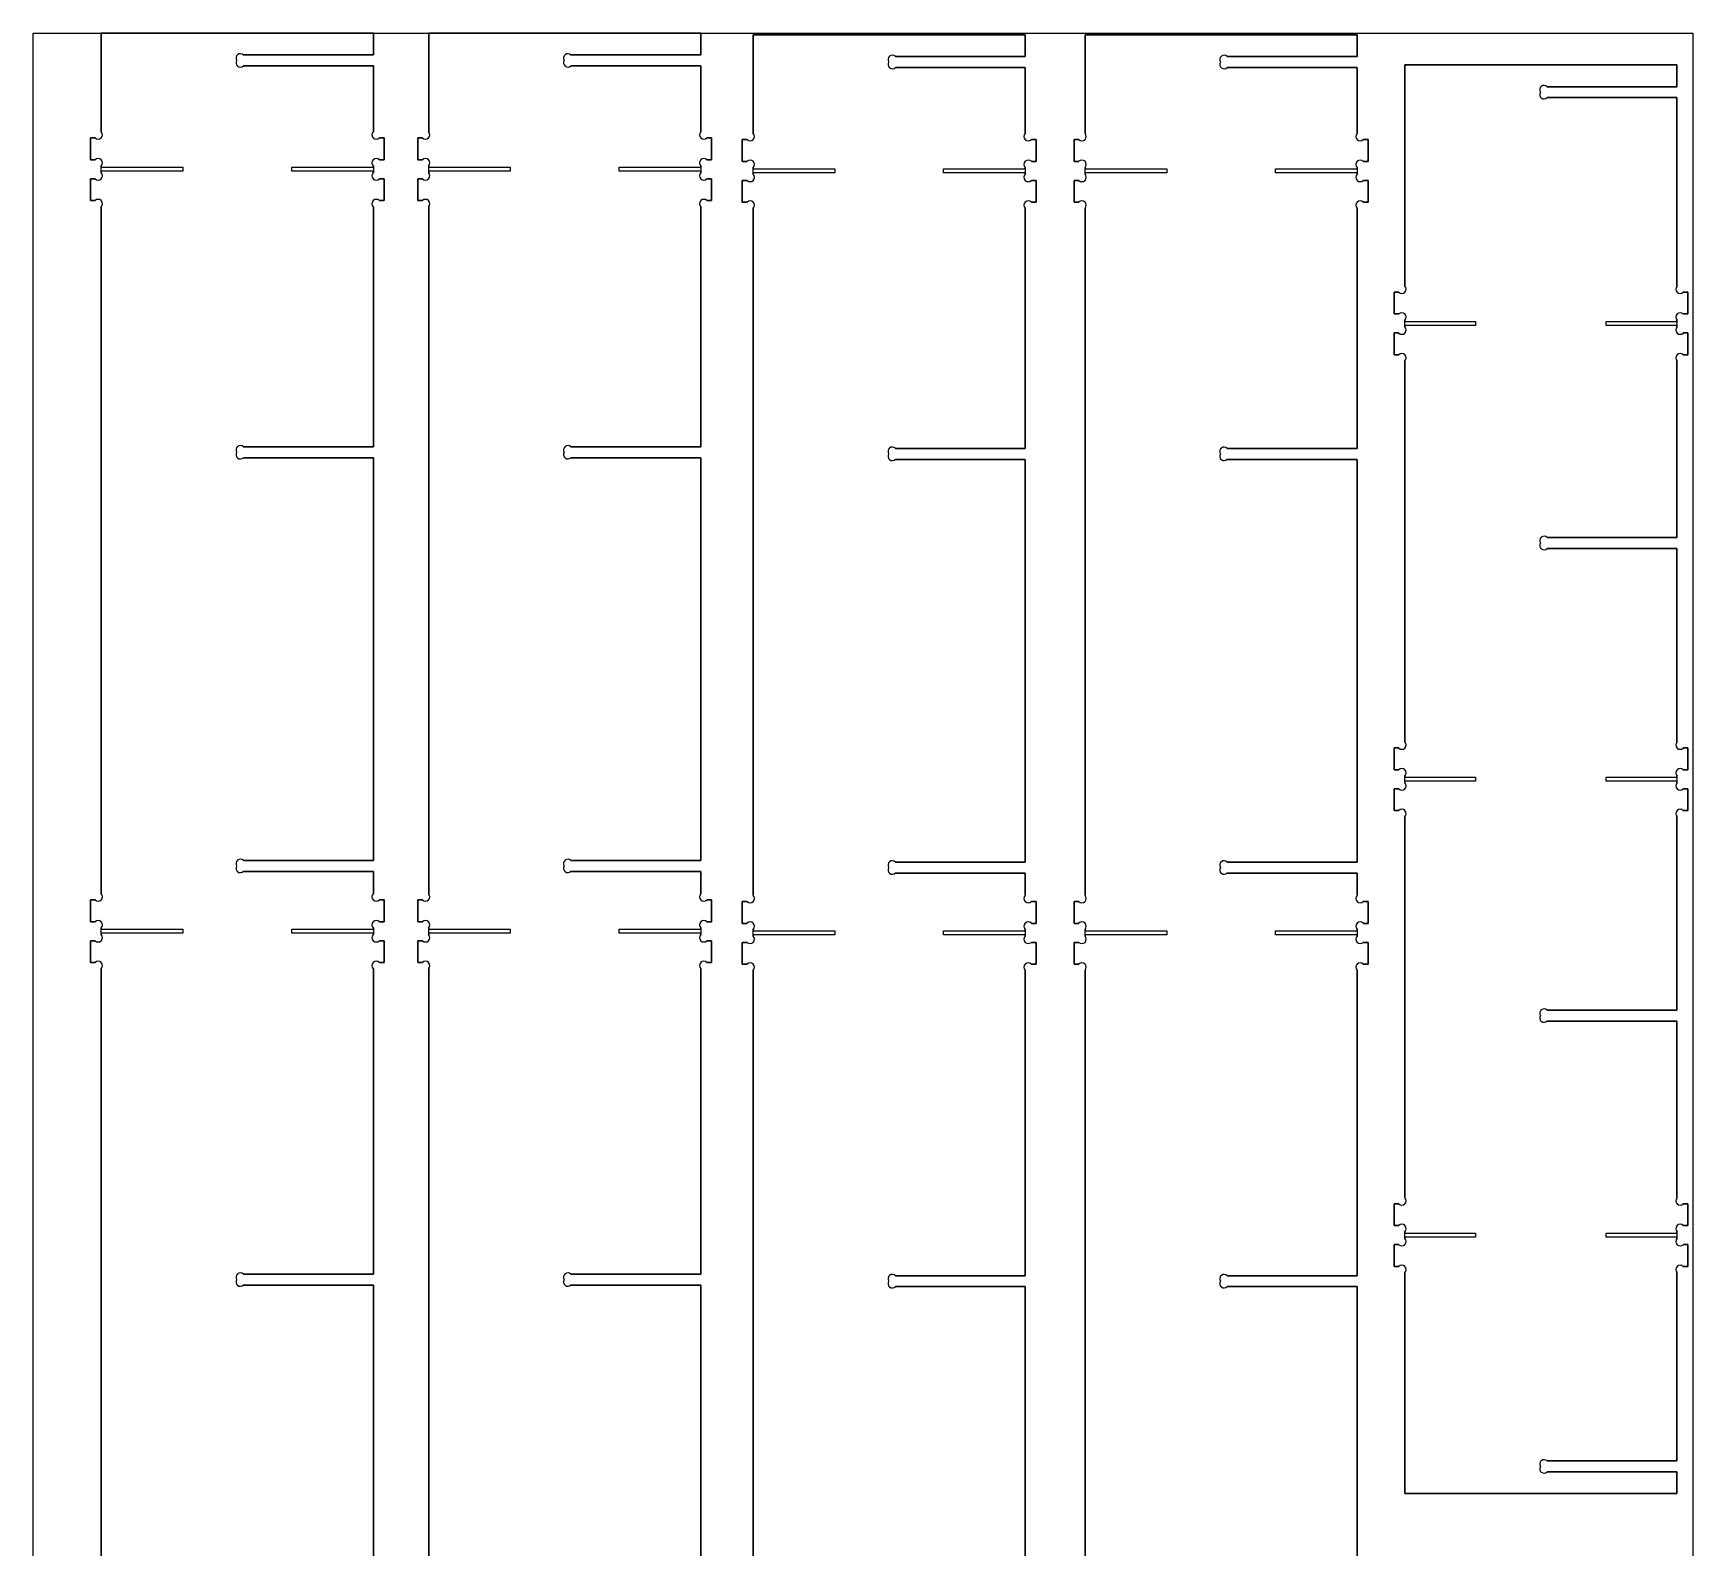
# Model space of a CAD drawing. Header units: millimetres. Extents: x -21 to 1199, y -10 to 2431.
# Drawn here: x -21 to 1199, y 1318 to 2431 of the extents above; entities that cross this region are included whole.
import ezdxf

# ---------------------------------------------------------------- set-up
doc = ezdxf.new("R2010")
doc.units = ezdxf.units.MM
doc.layers.get('0').update_dxf_attribs({"linetype": 'CONTINUOUS'})

msp = doc.modelspace()

# ---------------------------------------------------------------- linework, layer by layer
for p, q in [((229.3, 2431.1), (29.3, 2431.1)), ((29.3, 2431.1), (29.3, 2358.6)), ((29.3, 2358.6), (29.3, 2431.1)), ((29.3, 2431.1), (229.3, 2431.1)), ((229.3, 2415.1), (229.3, 2431.1)), ((229.3, 2431.1), (229.3, 2415.1)), ((470, 2431.1), (270, 2431.1)), ((270, 2431.1), (270, 2358.6)), ((270, 2358.6), (270, 2431.1)), ((270, 2431.1), (470, 2431.1)), ((470, 2415.1), (470, 2431.1)), ((470, 2431.1), (470, 2415.1)), ((708.5, 2429.9), (508.5, 2429.9)), ((508.5, 2429.9), (508.5, 2357.5)), ((508.5, 2357.5), (508.5, 2429.9)), ((508.5, 2429.9), (708.5, 2429.9)), ((708.5, 2413.9), (708.5, 2429.9)), ((708.5, 2429.9), (708.5, 2413.9)), ((952.5, 2429.9), (752.5, 2429.9)), ((752.5, 2429.9), (752.5, 2357.5)), ((752.5, 2357.5), (752.5, 2429.9)), ((752.5, 2429.9), (952.5, 2429.9)), ((952.5, 2413.9), (952.5, 2429.9)), ((952.5, 2429.9), (952.5, 2413.9)), ((133.8, 2415.1), (229.3, 2415.1)), ((229.3, 2415.1), (133.8, 2415.1)), ((229.3, 2407.1), (133.8, 2407.1)), ((133.8, 2407.1), (229.3, 2407.1)), ((229.3, 2358.6), (229.3, 2407.1)), ((229.3, 2407.1), (229.3, 2358.6)), ((374.5, 2415.1), (470, 2415.1)), ((470, 2415.1), (374.5, 2415.1)), ((470, 2407.1), (374.5, 2407.1)), ((374.5, 2407.1), (470, 2407.1)), ((470, 2358.6), (470, 2407.1)), ((470, 2407.1), (470, 2358.6)), ((613.1, 2413.9), (708.5, 2413.9)), ((708.5, 2413.9), (613.1, 2413.9)), ((708.5, 2405.9), (613.1, 2405.9)), ((613.1, 2405.9), (708.5, 2405.9)), ((708.5, 2357.5), (708.5, 2405.9)), ((708.5, 2405.9), (708.5, 2357.5)), ((857, 2413.9), (952.5, 2413.9)), ((952.5, 2413.9), (857, 2413.9)), ((952.5, 2405.9), (857, 2405.9)), ((857, 2405.9), (952.5, 2405.9)), ((952.5, 2357.5), (952.5, 2405.9)), ((952.5, 2405.9), (952.5, 2357.5)), ((1187.6, 2407.8), (987.6, 2407.8)), ((987.6, 2407.8), (987.6, 2245.3)), ((987.6, 2245.3), (987.6, 2407.8)), ((987.6, 2407.8), (1187.6, 2407.8)), ((1187.6, 2391.8), (1187.6, 2407.8)), ((1187.6, 2407.8), (1187.6, 2391.8)), ((1092.1, 2391.8), (1187.6, 2391.8)), ((1187.6, 2391.8), (1092.1, 2391.8)), ((1187.6, 2383.8), (1092.1, 2383.8)), ((1092.1, 2383.8), (1187.6, 2383.8)), ((1187.6, 2245.3), (1187.6, 2383.8)), ((1187.6, 2383.8), (1187.6, 2245.3)), ((24.7, 2354.1), (21.3, 2354.1)), ((21.3, 2354.1), (21.3, 2338.1)), ((21.3, 2338.1), (21.3, 2354.1)), ((21.3, 2354.1), (24.7, 2354.1)), ((237.3, 2354.1), (233.8, 2354.1)), ((233.8, 2354.1), (237.3, 2354.1)), ((237.3, 2338.1), (237.3, 2354.1)), ((237.3, 2354.1), (237.3, 2338.1)), ((265.5, 2354.1), (262, 2354.1)), ((262, 2354.1), (262, 2338.1)), ((262, 2338.1), (262, 2354.1)), ((262, 2354.1), (265.5, 2354.1)), ((478, 2354.1), (474.5, 2354.1)), ((474.5, 2354.1), (478, 2354.1)), ((478, 2338.1), (478, 2354.1)), ((478, 2354.1), (478, 2338.1)), ((504, 2352.9), (500.5, 2352.9)), ((500.5, 2352.9), (500.5, 2336.9)), ((500.5, 2336.9), (500.5, 2352.9)), ((500.5, 2352.9), (504, 2352.9)), ((716.5, 2352.9), (713.1, 2352.9)), ((713.1, 2352.9), (716.5, 2352.9)), ((716.5, 2336.9), (716.5, 2352.9)), ((716.5, 2352.9), (716.5, 2336.9)), ((747.9, 2352.9), (744.5, 2352.9)), ((744.5, 2352.9), (744.5, 2336.9)), ((744.5, 2336.9), (744.5, 2352.9)), ((744.5, 2352.9), (747.9, 2352.9)), ((960.5, 2352.9), (957, 2352.9)), ((957, 2352.9), (960.5, 2352.9)), ((960.5, 2336.9), (960.5, 2352.9)), ((960.5, 2352.9), (960.5, 2336.9)), ((21.3, 2338.1), (24.7, 2338.1)), ((24.7, 2338.1), (21.3, 2338.1)), ((29.3, 2333.6), (29.3, 2332.6)), ((29.3, 2328.6), (29.3, 2333.6)), ((29.3, 2332.6), (89.3, 2332.6)), ((89.3, 2332.6), (89.3, 2329.6)), ((169.3, 2329.6), (169.3, 2332.6)), ((169.3, 2332.6), (229.3, 2332.6)), ((229.3, 2332.6), (229.3, 2333.6)), ((229.3, 2333.6), (229.3, 2328.6)), ((233.8, 2338.1), (237.3, 2338.1)), ((237.3, 2338.1), (233.8, 2338.1)), ((262, 2338.1), (265.5, 2338.1)), ((265.5, 2338.1), (262, 2338.1)), ((270, 2333.6), (270, 2332.6)), ((270, 2328.6), (270, 2333.6)), ((270, 2332.6), (330, 2332.6)), ((330, 2332.6), (330, 2329.6)), ((410, 2329.6), (410, 2332.6)), ((410, 2332.6), (470, 2332.6)), ((470, 2332.6), (470, 2333.6)), ((470, 2333.6), (470, 2328.6)), ((474.5, 2338.1), (478, 2338.1)), ((478, 2338.1), (474.5, 2338.1)), ((500.5, 2336.9), (504, 2336.9)), ((504, 2336.9), (500.5, 2336.9)), ((508.5, 2332.4), (508.5, 2331.4)), ((508.5, 2327.5), (508.5, 2332.4)), ((508.5, 2331.4), (568.5, 2331.4)), ((568.5, 2331.4), (568.5, 2328.4)), ((648.5, 2328.4), (648.5, 2331.4)), ((648.5, 2331.4), (708.5, 2331.4)), ((708.5, 2331.4), (708.5, 2332.4)), ((708.5, 2332.4), (708.5, 2327.5)), ((713.1, 2336.9), (716.5, 2336.9)), ((716.5, 2336.9), (713.1, 2336.9)), ((744.5, 2336.9), (747.9, 2336.9)), ((747.9, 2336.9), (744.5, 2336.9)), ((752.5, 2332.4), (752.5, 2331.4)), ((752.5, 2327.5), (752.5, 2332.4)), ((752.5, 2331.4), (812.5, 2331.4)), ((812.5, 2331.4), (812.5, 2328.4)), ((892.5, 2328.4), (892.5, 2331.4)), ((892.5, 2331.4), (952.5, 2331.4)), ((952.5, 2331.4), (952.5, 2332.4)), ((952.5, 2332.4), (952.5, 2327.5)), ((957, 2336.9), (960.5, 2336.9)), ((960.5, 2336.9), (957, 2336.9)), ((24.7, 2324.1), (21.3, 2324.1)), ((21.3, 2324.1), (21.3, 2308.1)), ((21.3, 2308.1), (21.3, 2324.1)), ((21.3, 2324.1), (24.7, 2324.1)), ((89.3, 2329.6), (29.3, 2329.6)), ((29.3, 2329.6), (29.3, 2328.6)), ((229.3, 2329.6), (169.3, 2329.6)), ((229.3, 2328.6), (229.3, 2329.6)), ((237.3, 2324.1), (233.8, 2324.1)), ((233.8, 2324.1), (237.3, 2324.1)), ((237.3, 2308.1), (237.3, 2324.1)), ((237.3, 2324.1), (237.3, 2308.1)), ((265.5, 2324.1), (262, 2324.1)), ((262, 2324.1), (262, 2308.1)), ((262, 2308.1), (262, 2324.1)), ((262, 2324.1), (265.5, 2324.1)), ((330, 2329.6), (270, 2329.6)), ((270, 2329.6), (270, 2328.6)), ((470, 2329.6), (410, 2329.6)), ((470, 2328.6), (470, 2329.6)), ((478, 2324.1), (474.5, 2324.1)), ((474.5, 2324.1), (478, 2324.1)), ((478, 2308.1), (478, 2324.1)), ((478, 2324.1), (478, 2308.1)), ((504, 2322.9), (500.5, 2322.9)), ((500.5, 2322.9), (500.5, 2306.9)), ((500.5, 2306.9), (500.5, 2322.9)), ((500.5, 2322.9), (504, 2322.9)), ((568.5, 2328.4), (508.5, 2328.4)), ((508.5, 2328.4), (508.5, 2327.5)), ((708.5, 2328.4), (648.5, 2328.4)), ((708.5, 2327.5), (708.5, 2328.4)), ((716.5, 2322.9), (713.1, 2322.9)), ((713.1, 2322.9), (716.5, 2322.9)), ((716.5, 2306.9), (716.5, 2322.9)), ((716.5, 2322.9), (716.5, 2306.9)), ((747.9, 2322.9), (744.5, 2322.9)), ((744.5, 2322.9), (744.5, 2306.9)), ((744.5, 2306.9), (744.5, 2322.9)), ((744.5, 2322.9), (747.9, 2322.9)), ((812.5, 2328.4), (752.5, 2328.4)), ((752.5, 2328.4), (752.5, 2327.5)), ((952.5, 2328.4), (892.5, 2328.4)), ((952.5, 2327.5), (952.5, 2328.4)), ((960.5, 2322.9), (957, 2322.9)), ((957, 2322.9), (960.5, 2322.9)), ((960.5, 2306.9), (960.5, 2322.9)), ((960.5, 2322.9), (960.5, 2306.9)), ((21.3, 2308.1), (24.7, 2308.1)), ((24.7, 2308.1), (21.3, 2308.1)), ((233.8, 2308.1), (237.3, 2308.1)), ((237.3, 2308.1), (233.8, 2308.1)), ((262, 2308.1), (265.5, 2308.1)), ((265.5, 2308.1), (262, 2308.1)), ((474.5, 2308.1), (478, 2308.1)), ((478, 2308.1), (474.5, 2308.1)), ((500.5, 2306.9), (504, 2306.9)), ((504, 2306.9), (500.5, 2306.9)), ((713.1, 2306.9), (716.5, 2306.9)), ((716.5, 2306.9), (713.1, 2306.9)), ((744.5, 2306.9), (747.9, 2306.9)), ((747.9, 2306.9), (744.5, 2306.9)), ((957, 2306.9), (960.5, 2306.9)), ((960.5, 2306.9), (957, 2306.9)), ((29.3, 2303.6), (29.3, 1798.6)), ((29.3, 1798.6), (29.3, 2303.6)), ((229.3, 2127.1), (229.3, 2303.6)), ((229.3, 2303.6), (229.3, 2127.1)), ((270, 2303.6), (270, 1798.6)), ((270, 1798.6), (270, 2303.6)), ((470, 2127.1), (470, 2303.6)), ((470, 2303.6), (470, 2127.1)), ((508.5, 2302.4), (508.5, 1797.5)), ((508.5, 1797.5), (508.5, 2302.4)), ((708.5, 2125.9), (708.5, 2302.4)), ((708.5, 2302.4), (708.5, 2125.9)), ((752.5, 2302.4), (752.5, 1797.5)), ((752.5, 1797.5), (752.5, 2302.4)), ((952.5, 2125.9), (952.5, 2302.4)), ((952.5, 2302.4), (952.5, 2125.9)), ((983.1, 2240.8), (979.6, 2240.8)), ((979.6, 2240.8), (979.6, 2224.8)), ((979.6, 2224.8), (979.6, 2240.8)), ((979.6, 2240.8), (983.1, 2240.8)), ((1195.6, 2240.8), (1192.1, 2240.8)), ((1192.1, 2240.8), (1195.6, 2240.8)), ((1195.6, 2224.8), (1195.6, 2240.8)), ((1195.6, 2240.8), (1195.6, 2224.8)), ((979.6, 2224.8), (983.1, 2224.8)), ((983.1, 2224.8), (979.6, 2224.8)), ((1192.1, 2224.8), (1195.6, 2224.8)), ((1195.6, 2224.8), (1192.1, 2224.8)), ((983.1, 2210.8), (979.6, 2210.8)), ((979.6, 2210.8), (979.6, 2194.8)), ((979.6, 2194.8), (979.6, 2210.8)), ((979.6, 2210.8), (983.1, 2210.8)), ((987.6, 2220.2), (987.6, 2219.3)), ((987.6, 2215.3), (987.6, 2220.2)), ((987.6, 2219.3), (1039.6, 2219.3)), ((1039.6, 2216.3), (987.6, 2216.3)), ((987.6, 2216.3), (987.6, 2215.3)), ((1039.6, 2219.3), (1039.6, 2216.3)), ((1135.6, 2216.3), (1135.6, 2219.3)), ((1135.6, 2219.3), (1187.6, 2219.3)), ((1187.6, 2216.3), (1135.6, 2216.3)), ((1187.6, 2219.3), (1187.6, 2220.2)), ((1187.6, 2220.2), (1187.6, 2215.3)), ((1187.6, 2215.3), (1187.6, 2216.3)), ((1195.6, 2210.8), (1192.1, 2210.8)), ((1192.1, 2210.8), (1195.6, 2210.8)), ((1195.6, 2194.8), (1195.6, 2210.8)), ((1195.6, 2210.8), (1195.6, 2194.8)), ((979.6, 2194.8), (983.1, 2194.8)), ((983.1, 2194.8), (979.6, 2194.8)), ((987.6, 2190.2), (987.6, 1910.3)), ((987.6, 1910.3), (987.6, 2190.2)), ((1187.6, 2060.4), (1187.6, 2190.2)), ((1187.6, 2190.2), (1187.6, 2060.4)), ((1192.1, 2194.8), (1195.6, 2194.8)), ((1195.6, 2194.8), (1192.1, 2194.8)), ((133.8, 2127.1), (229.3, 2127.1)), ((229.3, 2127.1), (133.8, 2127.1)), ((374.5, 2127.1), (470, 2127.1)), ((470, 2127.1), (374.5, 2127.1)), ((613.1, 2125.9), (708.5, 2125.9)), ((708.5, 2125.9), (613.1, 2125.9)), ((857, 2125.9), (952.5, 2125.9)), ((952.5, 2125.9), (857, 2125.9)), ((229.3, 2119.1), (133.8, 2119.1)), ((133.8, 2119.1), (229.3, 2119.1)), ((229.3, 1823.1), (229.3, 2119.1)), ((229.3, 2119.1), (229.3, 1823.1)), ((470, 2119.1), (374.5, 2119.1)), ((374.5, 2119.1), (470, 2119.1)), ((470, 1823.1), (470, 2119.1)), ((470, 2119.1), (470, 1823.1)), ((708.5, 2117.9), (613.1, 2117.9)), ((613.1, 2117.9), (708.5, 2117.9)), ((708.5, 1821.9), (708.5, 2117.9)), ((708.5, 2117.9), (708.5, 1821.9)), ((952.5, 2117.9), (857, 2117.9)), ((857, 2117.9), (952.5, 2117.9)), ((952.5, 1821.9), (952.5, 2117.9)), ((952.5, 2117.9), (952.5, 1821.9)), ((1092.1, 2060.4), (1187.6, 2060.4)), ((1187.6, 2060.4), (1092.1, 2060.4)), ((1187.6, 2052.4), (1092.1, 2052.4)), ((1092.1, 2052.4), (1187.6, 2052.4)), ((1187.6, 1910.3), (1187.6, 2052.4)), ((1187.6, 2052.4), (1187.6, 1910.3)), ((983.1, 1905.8), (979.6, 1905.8)), ((979.6, 1905.8), (979.6, 1889.8)), ((979.6, 1889.8), (979.6, 1905.8)), ((979.6, 1905.8), (983.1, 1905.8)), ((1195.6, 1905.8), (1192.1, 1905.8)), ((1192.1, 1905.8), (1195.6, 1905.8)), ((1195.6, 1889.8), (1195.6, 1905.8)), ((1195.6, 1905.8), (1195.6, 1889.8)), ((979.6, 1889.8), (983.1, 1889.8)), ((983.1, 1889.8), (979.6, 1889.8)), ((987.6, 1885.2), (987.6, 1884.3)), ((987.6, 1880.3), (987.6, 1885.2)), ((987.6, 1884.3), (1039.6, 1884.3)), ((1039.6, 1881.3), (987.6, 1881.3)), ((987.6, 1881.3), (987.6, 1880.3)), ((1039.6, 1884.3), (1039.6, 1881.3)), ((1135.6, 1881.3), (1135.6, 1884.3)), ((1135.6, 1884.3), (1187.6, 1884.3)), ((1187.6, 1881.3), (1135.6, 1881.3)), ((1187.6, 1884.3), (1187.6, 1885.2)), ((1187.6, 1885.2), (1187.6, 1880.3)), ((1187.6, 1880.3), (1187.6, 1881.3)), ((1192.1, 1889.8), (1195.6, 1889.8)), ((1195.6, 1889.8), (1192.1, 1889.8)), ((983.1, 1875.8), (979.6, 1875.8)), ((979.6, 1875.8), (979.6, 1859.8)), ((979.6, 1859.8), (979.6, 1875.8)), ((979.6, 1875.8), (983.1, 1875.8)), ((1195.6, 1875.8), (1192.1, 1875.8)), ((1192.1, 1875.8), (1195.6, 1875.8)), ((1195.6, 1859.8), (1195.6, 1875.8)), ((1195.6, 1875.8), (1195.6, 1859.8)), ((979.6, 1859.8), (983.1, 1859.8)), ((983.1, 1859.8), (979.6, 1859.8)), ((987.6, 1855.2), (987.6, 1575.3)), ((987.6, 1575.3), (987.6, 1855.2)), ((1187.6, 1713.1), (1187.6, 1855.2)), ((1187.6, 1855.2), (1187.6, 1713.1)), ((1192.1, 1859.8), (1195.6, 1859.8)), ((1195.6, 1859.8), (1192.1, 1859.8)), ((133.8, 1823.1), (229.3, 1823.1)), ((229.3, 1823.1), (133.8, 1823.1)), ((374.5, 1823.1), (470, 1823.1)), ((470, 1823.1), (374.5, 1823.1)), ((613.1, 1821.9), (708.5, 1821.9)), ((708.5, 1821.9), (613.1, 1821.9)), ((857, 1821.9), (952.5, 1821.9)), ((952.5, 1821.9), (857, 1821.9)), ((229.3, 1815.1), (133.8, 1815.1)), ((133.8, 1815.1), (229.3, 1815.1)), ((229.3, 1798.6), (229.3, 1815.1)), ((229.3, 1815.1), (229.3, 1798.6)), ((470, 1815.1), (374.5, 1815.1)), ((374.5, 1815.1), (470, 1815.1)), ((470, 1798.6), (470, 1815.1)), ((470, 1815.1), (470, 1798.6)), ((708.5, 1813.9), (613.1, 1813.9)), ((613.1, 1813.9), (708.5, 1813.9)), ((708.5, 1797.5), (708.5, 1813.9)), ((708.5, 1813.9), (708.5, 1797.5)), ((952.5, 1813.9), (857, 1813.9)), ((857, 1813.9), (952.5, 1813.9)), ((952.5, 1797.5), (952.5, 1813.9)), ((952.5, 1813.9), (952.5, 1797.5)), ((24.7, 1794.1), (21.3, 1794.1)), ((21.3, 1794.1), (21.3, 1778.1)), ((21.3, 1778.1), (21.3, 1794.1)), ((21.3, 1794.1), (24.7, 1794.1)), ((237.3, 1794.1), (233.8, 1794.1)), ((233.8, 1794.1), (237.3, 1794.1)), ((237.3, 1778.1), (237.3, 1794.1)), ((237.3, 1794.1), (237.3, 1778.1)), ((265.5, 1794.1), (262, 1794.1)), ((262, 1794.1), (262, 1778.1)), ((262, 1778.1), (262, 1794.1)), ((262, 1794.1), (265.5, 1794.1)), ((478, 1794.1), (474.5, 1794.1)), ((474.5, 1794.1), (478, 1794.1)), ((478, 1778.1), (478, 1794.1)), ((478, 1794.1), (478, 1778.1)), ((504, 1792.9), (500.5, 1792.9)), ((500.5, 1792.9), (500.5, 1776.9)), ((500.5, 1776.9), (500.5, 1792.9)), ((500.5, 1792.9), (504, 1792.9)), ((716.5, 1792.9), (713.1, 1792.9)), ((713.1, 1792.9), (716.5, 1792.9)), ((716.5, 1776.9), (716.5, 1792.9)), ((716.5, 1792.9), (716.5, 1776.9)), ((747.9, 1792.9), (744.5, 1792.9)), ((744.5, 1792.9), (744.5, 1776.9)), ((744.5, 1776.9), (744.5, 1792.9)), ((744.5, 1792.9), (747.9, 1792.9)), ((960.5, 1792.9), (957, 1792.9)), ((957, 1792.9), (960.5, 1792.9)), ((960.5, 1776.9), (960.5, 1792.9)), ((960.5, 1792.9), (960.5, 1776.9)), ((21.3, 1778.1), (24.7, 1778.1)), ((24.7, 1778.1), (21.3, 1778.1)), ((29.3, 1773.6), (29.3, 1772.6)), ((29.3, 1768.6), (29.3, 1773.6)), ((29.3, 1772.6), (89.3, 1772.6)), ((89.3, 1769.6), (29.3, 1769.6)), ((29.3, 1769.6), (29.3, 1768.6)), ((89.3, 1772.6), (89.3, 1769.6)), ((169.3, 1769.6), (169.3, 1772.6)), ((169.3, 1772.6), (229.3, 1772.6)), ((229.3, 1769.6), (169.3, 1769.6)), ((229.3, 1772.6), (229.3, 1773.6)), ((229.3, 1773.6), (229.3, 1768.6)), ((229.3, 1768.6), (229.3, 1769.6)), ((233.8, 1778.1), (237.3, 1778.1)), ((237.3, 1778.1), (233.8, 1778.1)), ((262, 1778.1), (265.5, 1778.1)), ((265.5, 1778.1), (262, 1778.1)), ((270, 1773.6), (270, 1772.6)), ((270, 1768.6), (270, 1773.6)), ((270, 1772.6), (330, 1772.6)), ((330, 1769.6), (270, 1769.6)), ((270, 1769.6), (270, 1768.6)), ((330, 1772.6), (330, 1769.6)), ((410, 1769.6), (410, 1772.6)), ((410, 1772.6), (470, 1772.6)), ((470, 1769.6), (410, 1769.6)), ((470, 1772.6), (470, 1773.6)), ((470, 1773.6), (470, 1768.6)), ((470, 1768.6), (470, 1769.6)), ((474.5, 1778.1), (478, 1778.1)), ((478, 1778.1), (474.5, 1778.1)), ((500.5, 1776.9), (504, 1776.9)), ((504, 1776.9), (500.5, 1776.9)), ((508.5, 1772.4), (508.5, 1771.4)), ((508.5, 1767.5), (508.5, 1772.4)), ((508.5, 1771.4), (568.5, 1771.4)), ((568.5, 1771.4), (568.5, 1768.4)), ((648.5, 1768.4), (648.5, 1771.4)), ((648.5, 1771.4), (708.5, 1771.4)), ((708.5, 1771.4), (708.5, 1772.4)), ((708.5, 1772.4), (708.5, 1767.5)), ((713.1, 1776.9), (716.5, 1776.9)), ((716.5, 1776.9), (713.1, 1776.9)), ((744.5, 1776.9), (747.9, 1776.9)), ((747.9, 1776.9), (744.5, 1776.9)), ((752.5, 1772.4), (752.5, 1771.4)), ((752.5, 1767.5), (752.5, 1772.4)), ((752.5, 1771.4), (812.5, 1771.4)), ((812.5, 1771.4), (812.5, 1768.4)), ((892.5, 1768.4), (892.5, 1771.4)), ((892.5, 1771.4), (952.5, 1771.4)), ((952.5, 1771.4), (952.5, 1772.4)), ((952.5, 1772.4), (952.5, 1767.5)), ((957, 1776.9), (960.5, 1776.9)), ((960.5, 1776.9), (957, 1776.9)), ((24.7, 1764.1), (21.3, 1764.1)), ((21.3, 1764.1), (21.3, 1748.1)), ((21.3, 1748.1), (21.3, 1764.1)), ((21.3, 1764.1), (24.7, 1764.1)), ((237.3, 1764.1), (233.8, 1764.1)), ((233.8, 1764.1), (237.3, 1764.1)), ((237.3, 1748.1), (237.3, 1764.1)), ((237.3, 1764.1), (237.3, 1748.1)), ((265.5, 1764.1), (262, 1764.1)), ((262, 1764.1), (262, 1748.1)), ((262, 1748.1), (262, 1764.1)), ((262, 1764.1), (265.5, 1764.1)), ((478, 1764.1), (474.5, 1764.1)), ((474.5, 1764.1), (478, 1764.1)), ((478, 1748.1), (478, 1764.1)), ((478, 1764.1), (478, 1748.1)), ((504, 1762.9), (500.5, 1762.9)), ((500.5, 1762.9), (500.5, 1746.9)), ((500.5, 1746.9), (500.5, 1762.9)), ((500.5, 1762.9), (504, 1762.9)), ((568.5, 1768.4), (508.5, 1768.4)), ((508.5, 1768.4), (508.5, 1767.5)), ((708.5, 1768.4), (648.5, 1768.4)), ((708.5, 1767.5), (708.5, 1768.4)), ((716.5, 1762.9), (713.1, 1762.9)), ((713.1, 1762.9), (716.5, 1762.9)), ((716.5, 1746.9), (716.5, 1762.9)), ((716.5, 1762.9), (716.5, 1746.9)), ((747.9, 1762.9), (744.5, 1762.9)), ((744.5, 1762.9), (744.5, 1746.9)), ((744.5, 1746.9), (744.5, 1762.9)), ((744.5, 1762.9), (747.9, 1762.9)), ((812.5, 1768.4), (752.5, 1768.4)), ((752.5, 1768.4), (752.5, 1767.5)), ((952.5, 1768.4), (892.5, 1768.4)), ((952.5, 1767.5), (952.5, 1768.4)), ((960.5, 1762.9), (957, 1762.9)), ((957, 1762.9), (960.5, 1762.9)), ((960.5, 1746.9), (960.5, 1762.9)), ((960.5, 1762.9), (960.5, 1746.9)), ((21.3, 1748.1), (24.7, 1748.1)), ((24.7, 1748.1), (21.3, 1748.1)), ((233.8, 1748.1), (237.3, 1748.1)), ((237.3, 1748.1), (233.8, 1748.1)), ((262, 1748.1), (265.5, 1748.1)), ((265.5, 1748.1), (262, 1748.1)), ((474.5, 1748.1), (478, 1748.1)), ((478, 1748.1), (474.5, 1748.1)), ((500.5, 1746.9), (504, 1746.9)), ((504, 1746.9), (500.5, 1746.9)), ((713.1, 1746.9), (716.5, 1746.9)), ((716.5, 1746.9), (713.1, 1746.9)), ((744.5, 1746.9), (747.9, 1746.9)), ((747.9, 1746.9), (744.5, 1746.9)), ((957, 1746.9), (960.5, 1746.9)), ((960.5, 1746.9), (957, 1746.9)), ((29.3, 1743.6), (29.3, 1238.6)), ((29.3, 1238.6), (29.3, 1743.6)), ((229.3, 1519.1), (229.3, 1743.6)), ((229.3, 1743.6), (229.3, 1519.1)), ((270, 1743.6), (270, 1238.6)), ((270, 1238.6), (270, 1743.6)), ((470, 1519.1), (470, 1743.6)), ((470, 1743.6), (470, 1519.1)), ((508.5, 1742.4), (508.5, 1237.5)), ((508.5, 1237.5), (508.5, 1742.4)), ((708.5, 1517.9), (708.5, 1742.4)), ((708.5, 1742.4), (708.5, 1517.9)), ((752.5, 1742.4), (752.5, 1237.5)), ((752.5, 1237.5), (752.5, 1742.4)), ((952.5, 1517.9), (952.5, 1742.4)), ((952.5, 1742.4), (952.5, 1517.9)), ((1092.1, 1713.1), (1187.6, 1713.1)), ((1187.6, 1713.1), (1092.1, 1713.1)), ((1187.6, 1705.1), (1092.1, 1705.1)), ((1092.1, 1705.1), (1187.6, 1705.1)), ((1187.6, 1575.3), (1187.6, 1705.1)), ((1187.6, 1705.1), (1187.6, 1575.3)), ((983.1, 1570.8), (979.6, 1570.8)), ((979.6, 1570.8), (979.6, 1554.8)), ((979.6, 1554.8), (979.6, 1570.8)), ((979.6, 1570.8), (983.1, 1570.8)), ((1195.6, 1570.8), (1192.1, 1570.8)), ((1192.1, 1570.8), (1195.6, 1570.8)), ((1195.6, 1554.8), (1195.6, 1570.8)), ((1195.6, 1570.8), (1195.6, 1554.8)), ((979.6, 1554.8), (983.1, 1554.8)), ((983.1, 1554.8), (979.6, 1554.8)), ((987.6, 1550.2), (987.6, 1549.3)), ((987.6, 1545.3), (987.6, 1550.2)), ((1187.6, 1549.3), (1187.6, 1550.2)), ((1187.6, 1550.2), (1187.6, 1545.3)), ((1192.1, 1554.8), (1195.6, 1554.8)), ((1195.6, 1554.8), (1192.1, 1554.8)), ((983.1, 1540.8), (979.6, 1540.8)), ((979.6, 1540.8), (979.6, 1524.8)), ((979.6, 1524.8), (979.6, 1540.8)), ((979.6, 1540.8), (983.1, 1540.8)), ((987.6, 1549.3), (1039.6, 1549.3)), ((1039.6, 1546.3), (987.6, 1546.3)), ((987.6, 1546.3), (987.6, 1545.3)), ((1039.6, 1549.3), (1039.6, 1546.3)), ((1135.6, 1546.3), (1135.6, 1549.3)), ((1135.6, 1549.3), (1187.6, 1549.3)), ((1187.6, 1546.3), (1135.6, 1546.3)), ((1187.6, 1545.3), (1187.6, 1546.3)), ((1195.6, 1540.8), (1192.1, 1540.8)), ((1192.1, 1540.8), (1195.6, 1540.8)), ((1195.6, 1524.8), (1195.6, 1540.8)), ((1195.6, 1540.8), (1195.6, 1524.8)), ((133.8, 1519.1), (229.3, 1519.1)), ((229.3, 1519.1), (133.8, 1519.1)), ((374.5, 1519.1), (470, 1519.1)), ((470, 1519.1), (374.5, 1519.1)), ((613.1, 1517.9), (708.5, 1517.9)), ((708.5, 1517.9), (613.1, 1517.9)), ((857, 1517.9), (952.5, 1517.9)), ((952.5, 1517.9), (857, 1517.9)), ((979.6, 1524.8), (983.1, 1524.8)), ((983.1, 1524.8), (979.6, 1524.8)), ((987.6, 1520.2), (987.6, 1357.8)), ((987.6, 1357.8), (987.6, 1520.2)), ((1187.6, 1381.8), (1187.6, 1520.2)), ((1187.6, 1520.2), (1187.6, 1381.8)), ((1192.1, 1524.8), (1195.6, 1524.8)), ((1195.6, 1524.8), (1192.1, 1524.8)), ((229.3, 1511.1), (133.8, 1511.1)), ((133.8, 1511.1), (229.3, 1511.1)), ((229.3, 1238.6), (229.3, 1511.1)), ((229.3, 1511.1), (229.3, 1238.6)), ((470, 1511.1), (374.5, 1511.1)), ((374.5, 1511.1), (470, 1511.1)), ((470, 1238.6), (470, 1511.1)), ((470, 1511.1), (470, 1238.6)), ((708.5, 1509.9), (613.1, 1509.9)), ((613.1, 1509.9), (708.5, 1509.9)), ((708.5, 1237.5), (708.5, 1509.9)), ((708.5, 1509.9), (708.5, 1237.5)), ((952.5, 1509.9), (857, 1509.9)), ((857, 1509.9), (952.5, 1509.9)), ((952.5, 1237.5), (952.5, 1509.9)), ((952.5, 1509.9), (952.5, 1237.5)), ((1092.1, 1381.8), (1187.6, 1381.8)), ((1187.6, 1381.8), (1092.1, 1381.8)), ((1187.6, 1373.8), (1092.1, 1373.8)), ((1092.1, 1373.8), (1187.6, 1373.8)), ((1187.6, 1357.8), (1187.6, 1373.8)), ((1187.6, 1373.8), (1187.6, 1357.8)), ((987.6, 1357.8), (1187.6, 1357.8)), ((1187.6, 1357.8), (987.6, 1357.8))]:
    msp.add_line(p, q)
msp.add_lwpolyline([(-20.7, -8.9), (-20.7, 2431.1), (1199.3, 2431.1), (1199.3, -8.9)], close=True)
for centre, start, end in [((131.5, 2412.8), 45, 212.8808), ((131.5, 2412.8), 45, 212.8808), ((372.3, 2412.8), 45, 212.8808), ((372.3, 2412.8), 45, 212.8808), ((131.5, 2409.4), 147.1192, 315), ((131.5, 2409.4), 147.1192, 315), ((372.3, 2409.4), 147.1192, 315), ((372.3, 2409.4), 147.1192, 315), ((610.8, 2411.7), 45, 212.8808), ((610.8, 2411.7), 45, 212.8808), ((610.8, 2408.2), 147.1192, 315), ((610.8, 2408.2), 147.1192, 315), ((854.7, 2411.7), 45, 212.8808), ((854.7, 2411.7), 45, 212.8808), ((854.7, 2408.2), 147.1192, 315), ((854.7, 2408.2), 147.1192, 315), ((1089.9, 2389.5), 45, 212.8808), ((1089.9, 2389.5), 45, 212.8808), ((1089.9, 2386), 147.1192, 315), ((1089.9, 2386), 147.1192, 315), ((27, 2356.4), -135, 45), ((27, 2356.4), -135, 45), ((231.5, 2356.4), 135, 315), ((231.5, 2356.4), 135, 315), ((267.7, 2356.4), -135, 45), ((267.7, 2356.4), -135, 45), ((472.3, 2356.4), 135, 315), ((472.3, 2356.4), 135, 315), ((506.3, 2355.2), -135, 45), ((506.3, 2355.2), -135, 45), ((710.8, 2355.2), 135, 315), ((710.8, 2355.2), 135, 315), ((750.2, 2355.2), -135, 45), ((750.2, 2355.2), -135, 45), ((954.7, 2355.2), 135, 315), ((954.7, 2355.2), 135, 315), ((27, 2335.8), -45, 135), ((27, 2335.8), -45, 135), ((231.5, 2335.8), 45, 225), ((231.5, 2335.8), 45, 225), ((267.7, 2335.8), -45, 135), ((267.7, 2335.8), -45, 135), ((472.3, 2335.8), 45, 225), ((472.3, 2335.8), 45, 225), ((506.3, 2334.7), -45, 135), ((506.3, 2334.7), -45, 135), ((710.8, 2334.7), 45, 225), ((710.8, 2334.7), 45, 225), ((750.2, 2334.7), -45, 135), ((750.2, 2334.7), -45, 135), ((954.7, 2334.7), 45, 225), ((954.7, 2334.7), 45, 225), ((27, 2326.4), -135, 45), ((27, 2326.4), -135, 45), ((231.5, 2326.4), 135, 315), ((231.5, 2326.4), 135, 315), ((267.7, 2326.4), -135, 45), ((267.7, 2326.4), -135, 45), ((472.3, 2326.4), 135, 315), ((472.3, 2326.4), 135, 315), ((506.3, 2325.2), -135, 45), ((506.3, 2325.2), -135, 45), ((710.8, 2325.2), 135, 315), ((710.8, 2325.2), 135, 315), ((750.2, 2325.2), -135, 45), ((750.2, 2325.2), -135, 45), ((954.7, 2325.2), 135, 315), ((954.7, 2325.2), 135, 315), ((27, 2305.8), -45, 135), ((27, 2305.8), -45, 135), ((231.5, 2305.8), 45, 225), ((231.5, 2305.8), 45, 225), ((267.7, 2305.8), -45, 135), ((267.7, 2305.8), -45, 135), ((472.3, 2305.8), 45, 225), ((472.3, 2305.8), 45, 225), ((506.3, 2304.7), -45, 135), ((506.3, 2304.7), -45, 135), ((710.8, 2304.7), 45, 225), ((710.8, 2304.7), 45, 225), ((750.2, 2304.7), -45, 135), ((750.2, 2304.7), -45, 135), ((954.7, 2304.7), 45, 225), ((954.7, 2304.7), 45, 225), ((985.3, 2243), -135, 45), ((985.3, 2243), -135, 45), ((1189.9, 2243), 135, 315), ((1189.9, 2243), 135, 315), ((985.3, 2222.5), -45, 135), ((985.3, 2222.5), -45, 135), ((1189.9, 2222.5), 45, 225), ((1189.9, 2222.5), 45, 225), ((985.3, 2213), -135, 45), ((985.3, 2213), -135, 45), ((1189.9, 2213), 135, 315), ((1189.9, 2213), 135, 315), ((985.3, 2192.5), -45, 135), ((985.3, 2192.5), -45, 135), ((1189.9, 2192.5), 45, 225), ((1189.9, 2192.5), 45, 225), ((131.5, 2124.8), 45, 212.8808), ((131.5, 2124.8), 45, 212.8808), ((131.5, 2121.4), 147.1192, 315), ((131.5, 2121.4), 147.1192, 315), ((372.3, 2124.8), 45, 212.8808), ((372.3, 2124.8), 45, 212.8808), ((372.3, 2121.4), 147.1192, 315), ((372.3, 2121.4), 147.1192, 315), ((610.8, 2123.7), 45, 212.8808), ((610.8, 2123.7), 45, 212.8808), ((854.7, 2123.7), 45, 212.8808), ((854.7, 2123.7), 45, 212.8808), ((610.8, 2120.2), 147.1192, 315), ((610.8, 2120.2), 147.1192, 315), ((854.7, 2120.2), 147.1192, 315), ((854.7, 2120.2), 147.1192, 315), ((1089.9, 2058.2), 45, 212.8808), ((1089.9, 2058.2), 45, 212.8808), ((1089.9, 2054.7), 147.1192, 315), ((1089.9, 2054.7), 147.1192, 315), ((985.3, 1908), -135, 45), ((985.3, 1908), -135, 45), ((1189.9, 1908), 135, 315), ((1189.9, 1908), 135, 315), ((985.3, 1887.5), -45, 135), ((985.3, 1887.5), -45, 135), ((985.3, 1878), -135, 45), ((985.3, 1878), -135, 45), ((1189.9, 1887.5), 45, 225), ((1189.9, 1887.5), 45, 225), ((1189.9, 1878), 135, 315), ((1189.9, 1878), 135, 315), ((985.3, 1857.5), -45, 135), ((985.3, 1857.5), -45, 135), ((1189.9, 1857.5), 45, 225), ((1189.9, 1857.5), 45, 225), ((131.5, 1820.8), 45, 212.8808), ((131.5, 1820.8), 45, 212.8808), ((131.5, 1817.4), 147.1192, 315), ((131.5, 1817.4), 147.1192, 315), ((372.3, 1820.8), 45, 212.8808), ((372.3, 1820.8), 45, 212.8808), ((372.3, 1817.4), 147.1192, 315), ((372.3, 1817.4), 147.1192, 315), ((610.8, 1819.7), 45, 212.8808), ((610.8, 1819.7), 45, 212.8808), ((610.8, 1816.2), 147.1192, 315), ((610.8, 1816.2), 147.1192, 315), ((854.7, 1819.7), 45, 212.8808), ((854.7, 1819.7), 45, 212.8808), ((854.7, 1816.2), 147.1192, 315), ((854.7, 1816.2), 147.1192, 315), ((27, 1796.4), -135, 45), ((27, 1796.4), -135, 45), ((231.5, 1796.4), 135, 315), ((231.5, 1796.4), 135, 315), ((267.7, 1796.4), -135, 45), ((267.7, 1796.4), -135, 45), ((472.3, 1796.4), 135, 315), ((472.3, 1796.4), 135, 315), ((506.3, 1795.2), -135, 45), ((506.3, 1795.2), -135, 45), ((710.8, 1795.2), 135, 315), ((710.8, 1795.2), 135, 315), ((750.2, 1795.2), -135, 45), ((750.2, 1795.2), -135, 45), ((954.7, 1795.2), 135, 315), ((954.7, 1795.2), 135, 315), ((27, 1775.8), -45, 135), ((27, 1775.8), -45, 135), ((231.5, 1775.8), 45, 225), ((231.5, 1775.8), 45, 225), ((267.7, 1775.8), -45, 135), ((267.7, 1775.8), -45, 135), ((472.3, 1775.8), 45, 225), ((472.3, 1775.8), 45, 225), ((506.3, 1774.7), -45, 135), ((506.3, 1774.7), -45, 135), ((710.8, 1774.7), 45, 225), ((710.8, 1774.7), 45, 225), ((750.2, 1774.7), -45, 135), ((750.2, 1774.7), -45, 135), ((954.7, 1774.7), 45, 225), ((954.7, 1774.7), 45, 225), ((27, 1766.4), -135, 45), ((27, 1766.4), -135, 45), ((231.5, 1766.4), 135, 315), ((231.5, 1766.4), 135, 315), ((267.7, 1766.4), -135, 45), ((267.7, 1766.4), -135, 45), ((472.3, 1766.4), 135, 315), ((472.3, 1766.4), 135, 315), ((506.3, 1765.2), -135, 45), ((506.3, 1765.2), -135, 45), ((710.8, 1765.2), 135, 315), ((710.8, 1765.2), 135, 315), ((750.2, 1765.2), -135, 45), ((750.2, 1765.2), -135, 45), ((954.7, 1765.2), 135, 315), ((954.7, 1765.2), 135, 315), ((27, 1745.8), -45, 135), ((27, 1745.8), -45, 135), ((231.5, 1745.8), 45, 225), ((231.5, 1745.8), 45, 225), ((267.7, 1745.8), -45, 135), ((267.7, 1745.8), -45, 135), ((472.3, 1745.8), 45, 225), ((472.3, 1745.8), 45, 225), ((506.3, 1744.7), -45, 135), ((506.3, 1744.7), -45, 135), ((710.8, 1744.7), 45, 225), ((710.8, 1744.7), 45, 225), ((750.2, 1744.7), -45, 135), ((750.2, 1744.7), -45, 135), ((954.7, 1744.7), 45, 225), ((954.7, 1744.7), 45, 225), ((1089.9, 1710.8), 45, 212.8808), ((1089.9, 1710.8), 45, 212.8808), ((1089.9, 1707.4), 147.1192, 315), ((1089.9, 1707.4), 147.1192, 315), ((985.3, 1573), -135, 45), ((985.3, 1573), -135, 45), ((1189.9, 1573), 135, 315), ((1189.9, 1573), 135, 315), ((985.3, 1552.5), -45, 135), ((985.3, 1552.5), -45, 135), ((1189.9, 1552.5), 45, 225), ((1189.9, 1552.5), 45, 225), ((985.3, 1543), -135, 45), ((985.3, 1543), -135, 45), ((1189.9, 1543), 135, 315), ((1189.9, 1543), 135, 315), ((985.3, 1522.5), -45, 135), ((985.3, 1522.5), -45, 135), ((1189.9, 1522.5), 45, 225), ((1189.9, 1522.5), 45, 225), ((131.5, 1516.8), 45, 212.8808), ((131.5, 1516.8), 45, 212.8808), ((131.5, 1513.4), 147.1192, 315), ((131.5, 1513.4), 147.1192, 315), ((372.3, 1516.8), 45, 212.8808), ((372.3, 1516.8), 45, 212.8808), ((372.3, 1513.4), 147.1192, 315), ((372.3, 1513.4), 147.1192, 315), ((610.8, 1515.7), 45, 212.8808), ((610.8, 1515.7), 45, 212.8808), ((610.8, 1512.2), 147.1192, 315), ((610.8, 1512.2), 147.1192, 315), ((854.7, 1515.7), 45, 212.8808), ((854.7, 1515.7), 45, 212.8808), ((854.7, 1512.2), 147.1192, 315), ((854.7, 1512.2), 147.1192, 315), ((1089.9, 1379.5), 45, 212.8808), ((1089.9, 1379.5), 45, 212.8808), ((1089.9, 1376), 147.1192, 315), ((1089.9, 1376), 147.1192, 315)]:
    msp.add_arc(centre, 3.2, start, end)

doc.saveas('drawing.dxf')
